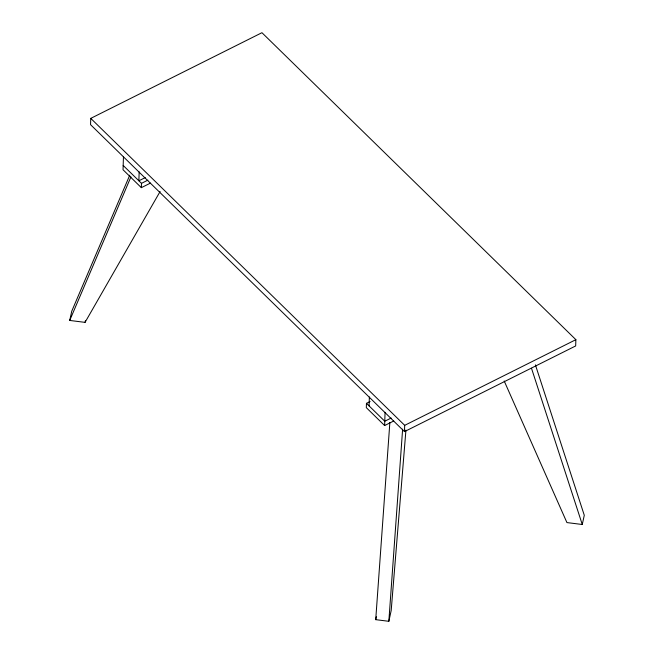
<?xml version="1.0" encoding="UTF-8"?>
<svg xmlns="http://www.w3.org/2000/svg" width="654" height="654" viewBox="0 0 654 654"><rect width="100%" height="100%" fill="white"/><g stroke="black" fill="none" stroke-linecap="round" stroke-linejoin="round"><path stroke-width="0.98" d="M90.759 118.374L90.546 124.652L404.474 431.624L575.667 345.95L575.872 339.671L261.943 32.7L90.759 118.374L404.687 425.345L404.474 431.624M123.467 156.527L123.034 169.754L141.346 187.665L150.469 183.095M139.163 171.871L138.869 180.79L145.253 177.594M141.346 187.665L141.485 183.349L123.173 165.446M370.107 401.507L366.461 403.33L366.314 407.646L384.626 425.558L393.749 420.988M369.077 405.889L369.371 396.978M384.626 425.558L385.067 412.322M405.938 430.054L391.19 610.525L388.836 621.3L375.715 619.657L389.866 422.427M388.836 621.3L402.619 429.155M160.107 191.508L85.053 322.365L69.716 320.444L71.736 311.23L129.762 175.158M85.053 322.365L85.461 320.517M375.715 619.657L376.361 616.722M504.193 380.988L566.928 522.579L582.264 524.492L584.284 515.278L535.397 364.858M69.716 320.444L130.947 176.858M141.485 183.349L147.869 180.152M391.157 418.045L384.773 421.241L366.461 403.33M404.687 425.345L575.872 339.671M531.489 368.251L582.264 524.492"/></g></svg>
